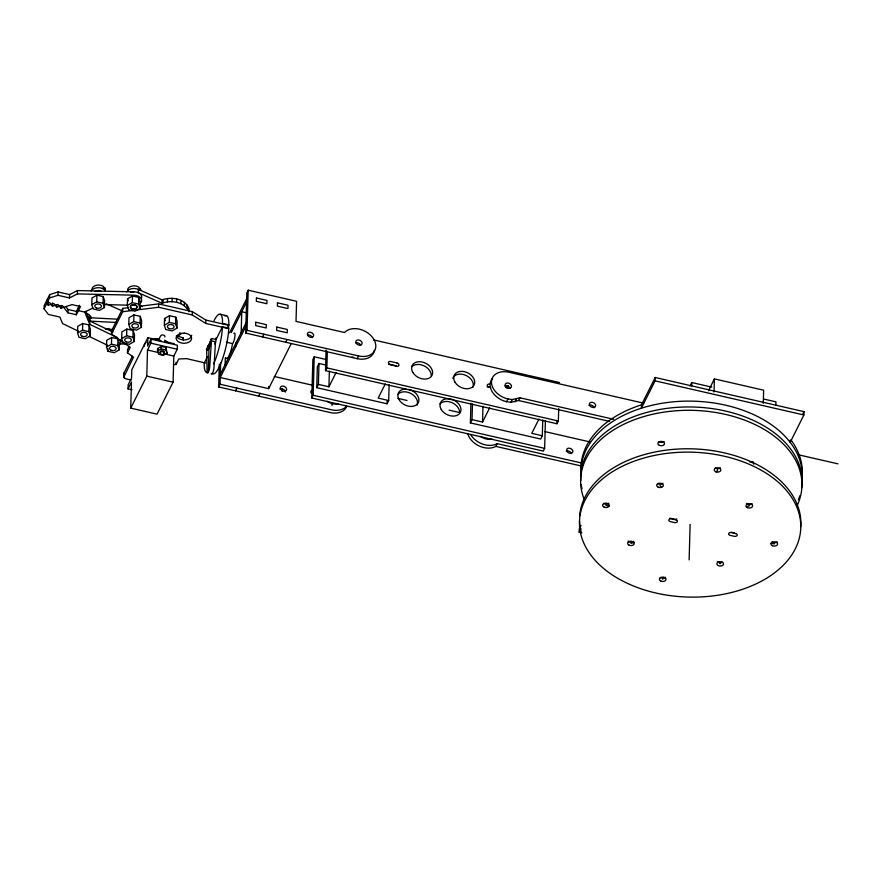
<?xml version="1.0" encoding="UTF-8"?>
<svg xmlns="http://www.w3.org/2000/svg" width="882" height="882" viewBox="0 0 882 882"><rect width="100%" height="100%" fill="white"/><g stroke="black" fill="none" stroke-linecap="round" stroke-linejoin="round"><path stroke-width="1.32" d="M78.311 331.169L62.556 323.551L59.888 317.079L48.356 314.433L44.1 308.887L44.188 305.547L49.679 294.599L58.047 291.942L69.59 294.599L77.517 290.564L134.097 291.832M46.845 303.419L49.635 302.537L52.468 306.23L58.047 304.466L60.891 308.16L72.048 304.621L80.46 306.55L76.348 314.764L67.936 312.834L62.258 305.426L56.68 307.201L53.846 303.496L48.256 305.271L46.845 303.419L46.933 300.067M48.256 305.271L48.356 301.92M44.1 308.887L49.59 297.951L49.679 294.599M52.468 306.23L52.567 302.89M56.68 307.201L56.746 304.963M49.59 297.951L57.958 295.294L58.047 291.942M60.891 308.16L60.946 305.933M67.936 312.834L68.024 309.483L65.896 306.704M57.958 295.294L69.491 297.94L69.59 294.599M76.348 314.764L76.447 311.412L79.534 305.26M69.491 297.94L77.418 293.904L77.517 290.564M77.594 332.999L77.781 326.318L82.721 323.485L89.027 324.929L90.405 329.207L90.218 335.899L85.278 338.732L78.972 337.277L77.594 332.999L82.533 330.177L88.839 331.621L90.218 335.899M78.498 307.311L78.41 310.662L84.716 312.107L92.819 307.994M82.533 330.177L82.721 323.485M88.839 331.621L89.027 324.929M117.615 337.696L89.777 324.367L89.876 321.015L85.83 311.214M116.644 322.47L90.041 321.125L90.129 317.774A7.751 5.071 1.6 0 0 88.597 316.892M91.794 304.676L91.982 297.984L96.921 295.161L103.238 296.606L104.605 300.883L104.418 307.575L99.479 310.398L93.172 308.954L91.794 304.676L96.733 301.842L103.051 303.298L104.418 307.575M96.733 301.842L96.921 295.161M103.051 303.298L103.238 296.606M102.169 288.59L104.583 287.543L104.528 289.219L103.547 288.26L103.602 286.584A6.637 4.344 1.6 0 0 95.653 285.492A6.637 4.344 1.6 0 0 92.169 290.211M106.524 346.979L106.711 340.287L111.65 337.464L117.968 338.909L119.335 343.186L119.158 349.878L114.219 352.712L107.902 351.257L106.524 346.979L111.463 344.156L117.78 345.601L119.158 349.878M107.902 351.257L107.979 348.577M131.098 380.065L125.354 378.687L123.855 377.011L133.524 357.166L127.46 352.844L130.205 347.376L111.507 334.08L111.595 330.739L122.807 308.38L128.122 307.719M111.463 344.156L111.65 337.464M117.78 345.601L117.968 338.909M121.705 338.578L121.892 331.897L126.832 329.063L133.149 330.507L134.516 334.785L134.329 341.477L129.4 344.311L123.083 342.855L121.705 338.578L126.644 335.755L132.962 337.2L134.329 341.477M111.507 334.08L122.719 311.721L122.807 308.38M123.855 377.011L124.086 372.832L132.432 356.196M123.998 376.173L124.086 372.832M124.219 377.827L123.954 373.67M124.439 378.08L124.307 374.486M127.339 305.47L127.526 298.789L132.465 295.955L138.783 297.399L140.15 301.677L139.962 308.369L135.023 311.203L128.717 309.747L127.339 305.47L132.278 302.647L138.595 304.092L139.962 308.369M126.644 335.755L126.832 329.063M127.46 352.844L127.548 349.504L129.191 346.218M128.805 324.422L128.993 317.74L133.932 314.907L140.249 316.351L141.616 320.629L141.429 327.321L136.489 330.155L130.183 328.699L128.805 324.422L133.744 321.599L140.062 323.044L141.429 327.321M131.98 389.778L128.033 388.874L128.144 384.861L131.572 378.025L131.804 369.657L147.856 337.663L161.009 340.673A12.172 7.971 1.6 0 0 157.878 340.243M132.278 302.647L132.465 295.955M147.856 337.663L147.625 346.02L151.043 339.184L177.348 345.215L177.238 349.228L173.809 356.074L173.081 382.16L157.04 414.165L130.734 408.123L131.462 382.038L128.033 388.874M132.962 337.2L133.149 330.507M133.744 321.599L133.932 314.907M138.331 289.373L138.242 292.725L162.012 303.232C171.02 299.924 184.118 301.622 188.55 311.17L188.638 307.829C184.206 298.27 171.108 296.584 162.112 299.88L138.331 289.373A7.751 5.071 1.6 0 0 126.743 291.876M138.595 304.092L138.783 297.399M140.062 323.044L140.249 316.351M130.734 408.123L146.776 376.129L147.503 350.033L150.932 343.197L151.043 339.184M158.65 303.904L192.32 311.633L205.859 320.078L228.636 325.293L228.548 328.644L205.771 323.418L192.232 314.973L158.562 307.256L158.65 303.904L140.062 306.219M157.536 351.047L157.602 348.533L161.307 346.417L166.036 347.508L167.007 353.219L163.302 355.347L158.562 354.255L157.536 351.047L161.241 348.93L165.97 350.011L167.007 353.219M162.012 303.232L162.112 299.88M161.241 348.93L161.307 346.417M163.049 302.78L163.137 299.439M164.35 325.226L164.537 318.534L169.476 315.701L175.783 317.156L177.161 321.434L176.973 328.115L172.034 330.948L165.728 329.504L164.35 325.226L169.289 322.393L175.606 323.848L176.973 328.115M165.97 350.011L166.036 347.508M167.437 301.842L167.525 298.491M169.289 322.393L169.476 315.701M172.067 301.677L172.166 298.325M175.606 323.848L175.783 317.156M176.643 302.305L176.731 298.965M173.489 364.597L176.014 364.475L176.069 362.248M180.832 303.684L180.931 300.343M183.224 340.088L183.291 337.861L178.362 336.384M184.371 305.723L184.459 302.372M186.995 308.281L187.094 304.929M192.232 314.973L192.32 311.633M205.771 323.418L205.859 320.078M206.664 348.611L207.05 371.62A4.432 0.981 -77.1 0 0 208.328 372.226L208.99 348.313M346.747 406.348A17.706 12.8 26.6 0 1 330.21 412.544L218.67 386.955L219.309 364.211M218.67 386.955L220.048 384.221L220.643 362.811M212.683 373.77A29.889 6.604 -77.1 0 0 228.46 332.757L228.758 328.225L222.44 326.781L222.143 331.312A29.889 6.604 -77.1 0 1 213.709 363.825M225.13 364.619L225.307 358.081M227.754 327.068L228.846 324.885L228.78 321.07A29.889 6.604 -77.1 0 0 224.855 315.965M236.001 346.075L236.1 342.734M241.172 332.613L241.756 311.71L247.015 312.912M245.692 333.076L246.817 292.934L248.184 290.2L296.584 301.302L296.021 321.379L344.575 332.514A17.706 12.8 26.6 0 1 373.736 339.195A17.706 12.8 26.6 0 1 358.599 355.931L357.221 358.665L245.692 333.076L247.059 330.342L248.184 290.2M245.88 326.384L220.235 377.529L268.635 388.631L268.701 386.404M282.086 391.399L282.152 388.896M545.407 420.879L544.635 448.365L543.268 451.099L311.787 397.991L312.856 359.525L314.235 356.791L326.274 359.547M311.787 397.991L313.154 395.257L314.235 356.791M327.277 390.087L316.759 387.672L317.344 366.758L318.986 363.483L325.568 364.983M316.759 387.672L318.402 384.387L318.986 363.483M558.703 408.642L558.35 421.012L556.983 423.746L325.502 370.649L326.075 350.033M325.502 370.649L326.869 367.904L327.332 351.422M318.402 384.387L328.931 386.801L329.361 371.124M332.018 405.488L332.084 403.261M328.126 390.274L387.044 403.791L387.121 401.178M387.044 403.791L388.686 400.505L389.127 384.828M480.899 425.322L470.382 422.908L470.922 403.306M470.382 422.908L472.024 419.623L472.465 403.945M472.024 419.623L482.542 422.037L482.983 406.359M481.737 425.51L540.666 439.027L542.309 435.752L542.75 420.064M556.983 423.746L557.06 421.001M581.866 532.86L579.187 532.243L579.276 528.902L581.062 525.33M655.194 377.507L641.479 404.849L641.379 408.201L655.094 380.848L655.194 377.507L803.987 411.64L803.899 414.981L790.184 442.334L790.25 440.096M691.664 385.875L691.764 382.534L711.807 387.132M689.129 559.916L690.121 524.327M714.045 391.961L714.409 378.896L763.647 390.197L763.283 403.261M775.84 405.191L775.939 401.839L763.911 399.083M183.202 339.372L183.291 337.861M206.884 349.592A8.192 1.808 -77.1 0 0 211.272 340.838L215.484 341.797L213.995 367.11A4.432 0.981 -77.1 0 1 212.716 372.81A4.432 0.981 -77.1 0 1 211.272 373.362M188.924 311.842L188.638 307.829M211.57 338.831L209.784 366.151A4.432 0.981 -77.1 0 1 208.328 372.226M233.862 333.506A5.535 1.224 -77.1 0 1 234.932 336.218A5.535 1.224 -77.1 0 1 232.749 343.363L232.33 344.73A12.172 2.69 -77.1 0 1 225.792 357.75M176.014 364.475L178.759 359.007L186.521 358.643L205.627 363.031M206.366 349.481L211.856 338.534L216.068 339.504L222.44 326.781M207.49 356.593L204.194 363.163L204.26 366.978A29.889 6.604 -77.1 0 0 206.377 372.325M229.552 332.889L246.651 298.789M231.26 332.624L246.552 302.129M220.324 374.188L245.968 323.044M235.505 390.814L236.883 388.08M262.527 336.935L263.894 334.201M258.658 396.128L260.025 393.394M285.68 342.249L287.047 339.515M268.635 388.631L291.225 343.583M328.931 386.801L336.053 372.579M385.302 383.879L378.169 398.102L388.686 400.505M482.542 422.037L489.675 407.815M506.963 388.334L508.33 385.599M609.616 421.409L518.605 400.527L510.954 402.258L506.588 401.718L507.966 398.984A17.706 12.8 26.6 0 1 491.495 381.741A17.706 12.8 26.6 0 1 508.705 372.226L643.706 403.184M510.954 402.258L512.332 399.524L519.972 397.793L613.674 419.292M515.055 401.861L516.433 399.127M518.605 400.527L519.972 397.793M467.846 433.933A17.706 12.8 26.6 0 0 495.849 446.391L497.216 443.657L582.881 463.304M538.924 419.115L531.791 433.338L542.309 435.752M579.187 532.243L580.973 528.682M690.044 385.952L691.764 382.534M708.466 390.748L714.409 378.896M662.691 579.331L663.716 577.28M716.515 471.98L717.54 469.93M802.796 414.011L803.987 411.64M177.26 336.593L180.92 334.046L179.84 332.69M630.928 543.4L633.893 542.463M746.348 506.797L749.303 505.86M122.719 311.721L158.562 307.256M77.418 293.904L133.998 295.183A7.751 5.071 1.6 0 1 140.591 302.934M103.856 304.566L127.03 305.15M90.129 317.774L118.067 319.196M105.421 329.096L112.069 329.427M119.533 343.815L126.28 344.156M507.966 398.984L512.332 399.524M655.094 380.848L803.899 414.981M373.439 339.879L559.431 382.534M220.357 314.279L226.674 315.723M799.279 454.98L837.9 463.833M228.846 324.885L222.54 323.44L222.473 319.626A29.889 6.604 -77.1 0 0 213.995 320.717M247.059 330.342L358.599 355.931M490.646 387.485L488.121 386.911A2.216 1.599 26.6 0 0 487.062 386.889M226.476 342.238L232.495 343.616M326.869 367.904L558.35 421.012M68.024 309.483L76.447 311.412M164.956 341.577L174.162 343.693M544.756 431.574L590.201 441.992M397.815 398.366L407.021 400.483M449.103 410.141L459.632 412.555A11.069 8.004 26.6 0 0 452.058 402.688A11.069 8.004 26.6 0 0 440.118 403.868M150.932 343.197L177.238 349.228M274.258 376.46L312.316 385.191M147.503 350.033L158.032 352.447M165.915 354.255L173.809 356.074M313.154 395.257L544.635 448.365M495.849 446.391L581.514 466.038M220.048 384.221L331.577 409.81A17.706 12.8 26.6 0 0 346.35 406.459M146.776 376.129L173.081 382.16M731.266 532.221L734.419 532.948M605.945 505.32L609.098 506.048M771.133 543.213L774.286 543.94M139.797 305.514L142.3 306.627M106.149 303.783L121.925 310.762M89.876 321.015L112.863 332.04M89.225 336.439L107.395 345.226M660.023 485.376L661.522 487.338M718.709 561.911A3.319 2.172 1.6 0 1 723.527 564.05A3.319 2.172 1.6 0 1 718.4 565.671A3.319 2.172 1.6 0 1 718.709 561.911L720.208 563.874M84.716 312.107L89.777 324.367M164.537 318.534L165.221 320.673M157.602 348.533L158.286 350.672M127.526 298.789L128.21 300.927M791.132 440.118A110.691 72.467 1.6 0 1 801.848 478.562M580.973 468.695A110.691 72.467 1.6 0 1 641.479 404.849M580.907 473.391A110.691 72.467 1.6 0 1 695.358 401.233A110.691 72.467 1.6 0 1 801.749 481.914M581.172 531.912A110.691 72.467 1.6 0 1 580.543 529.222M579.882 525.154A110.691 72.467 1.6 0 1 579.573 521.064M579.706 515.661A110.691 72.467 1.6 0 1 696.096 448.993A110.691 72.467 1.6 0 1 800.713 526.896M720.418 467.813A3.319 2.172 1.6 0 1 715.17 468M777.163 541.824A3.319 2.172 1.6 0 1 771.915 542.011M665.568 577.214A3.319 2.172 1.6 0 1 660.309 577.401M608.812 503.203A3.319 2.172 1.6 0 1 603.564 503.39M752.181 503.743A3.319 2.172 1.6 0 1 746.437 503.457M722.523 562.187A3.319 2.172 1.6 0 1 717.342 561.47M633.805 541.283A3.319 2.172 1.6 0 1 628.061 540.986M662.9 483.259A3.319 2.172 1.6 0 1 657.641 483.446M669.934 518.109A2.216 1.444 1.6 0 0 670.452 518.274L674.664 519.244A2.216 1.444 1.6 0 0 676.825 518.98M584.358 499.785A110.691 72.467 1.6 0 1 693.263 410.362A110.691 72.467 1.6 0 1 797.119 505.673M749.788 461.903A3.319 2.172 1.6 0 1 753.79 464.208M580.808 480.613A110.691 72.467 1.6 0 1 694.156 407.043A110.691 72.467 1.6 0 1 801.595 487.768M799.776 495.805A110.691 72.467 1.6 0 1 798.342 499.752M581.999 488.76A110.691 72.467 1.6 0 1 581.227 484.692M753.349 461.925A3.319 2.172 1.6 0 1 752.07 462.664M664.069 441.452A3.319 2.172 1.6 0 1 658.81 441.628M506.588 401.718A17.706 12.8 26.6 0 1 492.575 378.301M504.78 386.051A3.319 2.403 26.6 0 1 510.028 388.389M588.956 405.356A3.319 2.403 26.6 0 1 594.203 407.693M566.2 451.22A3.319 2.403 26.6 0 1 571.448 453.557M497.216 443.657A17.706 12.8 26.6 0 1 470.812 434.804M216.112 337.828A8.853 1.951 -77.1 0 1 215.175 344.167M215.484 341.797A8.192 1.808 -77.1 0 1 215.043 343.881M210.677 339.118A4.873 1.08 -77.1 0 1 209.255 345.38A4.873 1.08 -77.1 0 1 207.678 345.976M209.762 345.612A4.873 1.08 -77.1 0 1 210.28 342.128M374.332 350.286A17.706 12.8 26.6 0 1 357.221 358.665M356.074 342.745A3.319 2.403 26.6 0 1 360.661 345.336M307.586 334.984A3.319 2.403 26.6 0 1 312.173 337.574M312.426 393.57A2.216 1.599 26.6 0 1 310.905 391.597A2.216 1.599 26.6 0 1 312.515 390.34M311.148 393.074A2.216 1.599 26.6 0 1 312.735 393.604M279.903 389.116A3.319 2.403 26.6 0 1 283.365 389.359A3.319 2.403 26.6 0 1 285.239 392.126M492.156 439.126A12.172 8.798 26.6 0 1 480.58 436.469M338.545 403.89A12.172 8.798 26.6 0 1 326.968 401.233M398.025 394.21A11.069 8.004 26.6 0 1 411.266 393.681A11.069 8.004 26.6 0 1 417.12 404.981M408.631 389.381A11.069 8.004 26.6 0 1 417.825 403.471A11.069 8.004 26.6 0 1 400.185 401.277A11.069 8.004 26.6 0 1 405.896 389.039M489.4 387.518A2.216 1.599 26.6 0 1 487.338 385.357A2.216 1.599 26.6 0 1 489.488 384.166M505.529 387.099A3.319 2.403 26.6 0 1 508.561 388.444M353.616 357.331A3.319 2.403 26.6 0 1 351.984 356.956M396.999 366.493A2.216 1.599 26.6 0 0 395.533 365.666L389.216 364.222A2.216 1.599 26.6 0 0 388.664 364.156M452.72 378.29A11.069 8.004 26.6 0 1 465.773 375.335A11.069 8.004 26.6 0 1 472.928 387.286M411.74 366.857A11.069 8.004 26.6 0 1 423.68 365.677A11.069 8.004 26.6 0 1 431.254 375.545M160.105 352.403A2.216 1.444 1.6 0 1 162.95 350.771A2.216 1.444 1.6 0 1 163.743 353.241M107.825 329.262A6.637 4.344 1.6 0 1 108.949 328.413M127.714 291.016A6.637 4.344 1.6 0 1 131.197 286.286A6.637 4.344 1.6 0 1 139.147 287.389L139.091 289.064L140.073 290.013L140.128 288.337A6.637 4.344 1.6 0 1 140.833 290.553M104.583 287.543A6.637 4.344 1.6 0 1 104.969 290.862M86.513 313.639A6.637 4.344 1.6 0 1 89.391 314.918L89.347 316.594L90.328 317.542L90.372 315.866A6.637 4.344 1.6 0 1 91.089 318.082M130.503 292.328A7.751 5.071 1.6 0 1 138.926 293.056A7.751 5.071 1.6 0 1 141.484 298.392M120.161 339.768A7.751 5.071 1.6 0 1 119.412 344.807M109.787 330.485A7.751 5.071 1.6 0 1 111.694 330.077M91.199 291.071A7.751 5.071 1.6 0 1 97.968 287.697A7.751 5.071 1.6 0 1 105.476 290.575M94.958 291.534A7.751 5.071 1.6 0 1 100.879 291.325M88.498 320.232A7.751 5.071 1.6 0 1 90.041 321.125M143.964 346.681A13.285 8.699 1.6 0 1 146.092 342.425M152.795 339.074A13.285 8.699 1.6 0 1 157.922 338.677L159.168 338.787L160.601 335.932A2.216 1.444 1.6 0 1 163.391 335.039A2.216 1.444 1.6 0 1 164.813 336.891M164.46 340.176A13.285 8.699 1.6 0 1 168.175 342.602M191.692 335.259A7.751 5.071 1.6 0 1 179.73 339.052L178.186 338.17A7.751 5.071 1.6 0 1 176.378 335.799M255.758 322.239L255.67 325.579L266.188 327.994L266.287 324.653L255.758 322.239M256.442 297.984L256.342 301.324L266.871 303.739L266.959 300.398L256.442 297.984M276.805 327.068L276.716 330.408L287.234 332.823L287.323 329.482L276.805 327.068M277.477 302.813L277.389 306.153L287.907 308.568L288.006 305.227L277.477 302.813M184.272 333.153L182.254 333.22A7.751 5.071 1.6 0 0 178.098 341.51L179.63 342.403A7.751 5.071 1.6 0 0 191.229 339.901A7.751 5.071 1.6 0 0 184.272 333.153M396.9 362.932L390.583 361.488A2.216 1.599 26.6 0 0 388.433 362.678A2.216 1.599 26.6 0 0 390.494 364.828L396.812 366.273A2.216 1.599 26.6 0 0 398.962 365.082A2.216 1.599 26.6 0 0 396.9 362.932M675.943 519.851L671.731 518.881A2.216 1.444 1.6 0 0 668.942 519.774A2.216 1.444 1.6 0 0 670.353 521.626L674.565 522.585A2.216 1.444 1.6 0 0 677.354 521.703A2.216 1.444 1.6 0 0 675.943 519.851M735.698 533.555L731.498 532.596A2.216 1.444 1.6 0 0 728.708 533.478A2.216 1.444 1.6 0 0 730.12 535.33L734.331 536.3A2.216 1.444 1.6 0 0 737.12 535.407A2.216 1.444 1.6 0 0 735.698 533.555M629.77 584.424A110.691 72.467 1.6 0 0 800.624 530.247A110.691 72.467 1.6 0 0 639.957 459.213A110.691 72.467 1.6 0 0 629.77 584.424M715.732 471.727A3.319 2.172 1.6 0 0 720.859 470.095A3.319 2.172 1.6 0 0 716.041 467.967A3.319 2.172 1.6 0 0 715.732 471.727M772.478 545.726A3.319 2.172 1.6 0 0 777.604 544.106A3.319 2.172 1.6 0 0 772.786 541.978A3.319 2.172 1.6 0 0 772.478 545.726M604.126 507.117A3.319 2.172 1.6 0 0 609.253 505.485A3.319 2.172 1.6 0 0 604.435 503.357A3.319 2.172 1.6 0 0 604.126 507.117M660.883 581.117A3.319 2.172 1.6 0 0 665.998 579.496A3.319 2.172 1.6 0 0 661.18 577.368A3.319 2.172 1.6 0 0 660.883 581.117M747.495 507.657A3.319 2.172 1.6 0 0 752.622 506.025A3.319 2.172 1.6 0 0 747.793 503.898A3.319 2.172 1.6 0 0 747.495 507.657M629.12 545.186A3.319 2.172 1.6 0 0 634.246 543.566A3.319 2.172 1.6 0 0 629.428 541.438A3.319 2.172 1.6 0 0 629.12 545.186M658.215 487.173A3.319 2.172 1.6 0 0 663.341 485.552A3.319 2.172 1.6 0 0 658.512 483.413A3.319 2.172 1.6 0 0 658.215 487.173M659.383 445.355A3.319 2.172 1.6 0 0 664.499 443.734A3.319 2.172 1.6 0 0 659.681 441.595A3.319 2.172 1.6 0 0 659.383 445.355M505.562 386.228A3.319 2.403 26.6 0 0 511.031 387.485A3.319 2.403 26.6 0 0 508.407 383.097A3.319 2.403 26.6 0 0 505.562 386.228M589.738 405.544A3.319 2.403 26.6 0 0 595.207 406.789A3.319 2.403 26.6 0 0 592.583 402.401A3.319 2.403 26.6 0 0 589.738 405.544M566.983 451.397A3.319 2.403 26.6 0 0 572.451 452.653A3.319 2.403 26.6 0 0 569.827 448.265A3.319 2.403 26.6 0 0 566.983 451.397M356.196 343.175A3.319 2.403 26.6 0 0 361.664 344.432A3.319 2.403 26.6 0 0 359.04 340.033A3.319 2.403 26.6 0 0 356.196 343.175M307.708 335.414A3.319 2.403 26.6 0 0 313.176 336.67A3.319 2.403 26.6 0 0 310.541 332.282A3.319 2.403 26.6 0 0 307.708 335.414M280.685 389.293A3.319 2.403 26.6 0 0 286.154 390.55A3.319 2.403 26.6 0 0 283.53 386.162A3.319 2.403 26.6 0 0 280.685 389.293M441.254 409.491A11.069 8.004 26.6 0 0 459.478 413.669A11.069 8.004 26.6 0 0 450.713 399.039A11.069 8.004 26.6 0 0 441.254 409.491M454.969 382.138A11.069 8.004 26.6 0 0 473.193 386.327A11.069 8.004 26.6 0 0 464.428 371.686A11.069 8.004 26.6 0 0 454.969 382.138M412.875 372.491A11.069 8.004 26.6 0 0 431.1 376.669A11.069 8.004 26.6 0 0 422.335 362.039A11.069 8.004 26.6 0 0 412.875 372.491M161.031 354.332A2.216 1.444 1.6 0 0 164.449 353.252A2.216 1.444 1.6 0 0 161.241 351.83A2.216 1.444 1.6 0 0 161.031 354.332M126.214 341.83A3.319 2.172 1.6 0 0 131.341 340.198A3.319 2.172 1.6 0 0 126.512 338.071A3.319 2.172 1.6 0 0 126.214 341.83M133.314 327.663A3.319 2.172 1.6 0 0 138.43 326.042A3.319 2.172 1.6 0 0 133.612 323.915A3.319 2.172 1.6 0 0 133.314 327.663M168.936 328.49A3.319 2.172 1.6 0 0 174.063 326.858A3.319 2.172 1.6 0 0 169.245 324.73A3.319 2.172 1.6 0 0 168.936 328.49M111.033 350.22A3.319 2.172 1.6 0 0 116.159 348.599A3.319 2.172 1.6 0 0 111.33 346.472A3.319 2.172 1.6 0 0 111.033 350.22M131.837 308.722A3.319 2.172 1.6 0 0 136.964 307.09A3.319 2.172 1.6 0 0 132.234 304.985A3.319 2.172 1.6 0 0 131.925 308.733A3.319 2.172 1.6 0 0 137.052 307.112A3.319 2.172 1.6 0 0 132.146 304.963A3.319 2.172 1.6 0 0 131.837 308.722M96.303 307.917A3.319 2.172 1.6 0 0 101.419 306.297A3.319 2.172 1.6 0 0 96.601 304.158A3.319 2.172 1.6 0 0 96.303 307.917M82.092 336.24A3.319 2.172 1.6 0 0 87.219 334.62A3.319 2.172 1.6 0 0 82.401 332.492A3.319 2.172 1.6 0 0 82.092 336.24"/></g></svg>
